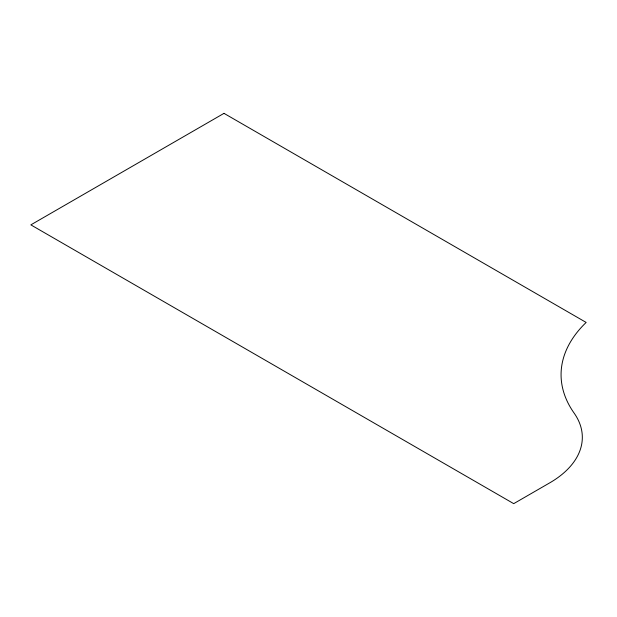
<?xml version="1.0" encoding="UTF-8"?>
<svg xmlns="http://www.w3.org/2000/svg" width="617" height="617" viewBox="0 0 617 617"><rect width="100%" height="100%" fill="white"/><g stroke="black" fill="none" stroke-linecap="round" stroke-linejoin="round"><path stroke-width="0.93" d="M223.994 113.351L30.85 224.866L513.722 503.649L549.932 482.741A111.592 64.43 0 0 0 574.08 413.043A175.976 101.597 0 0 1 586.15 322.436L223.994 113.351"/></g></svg>
